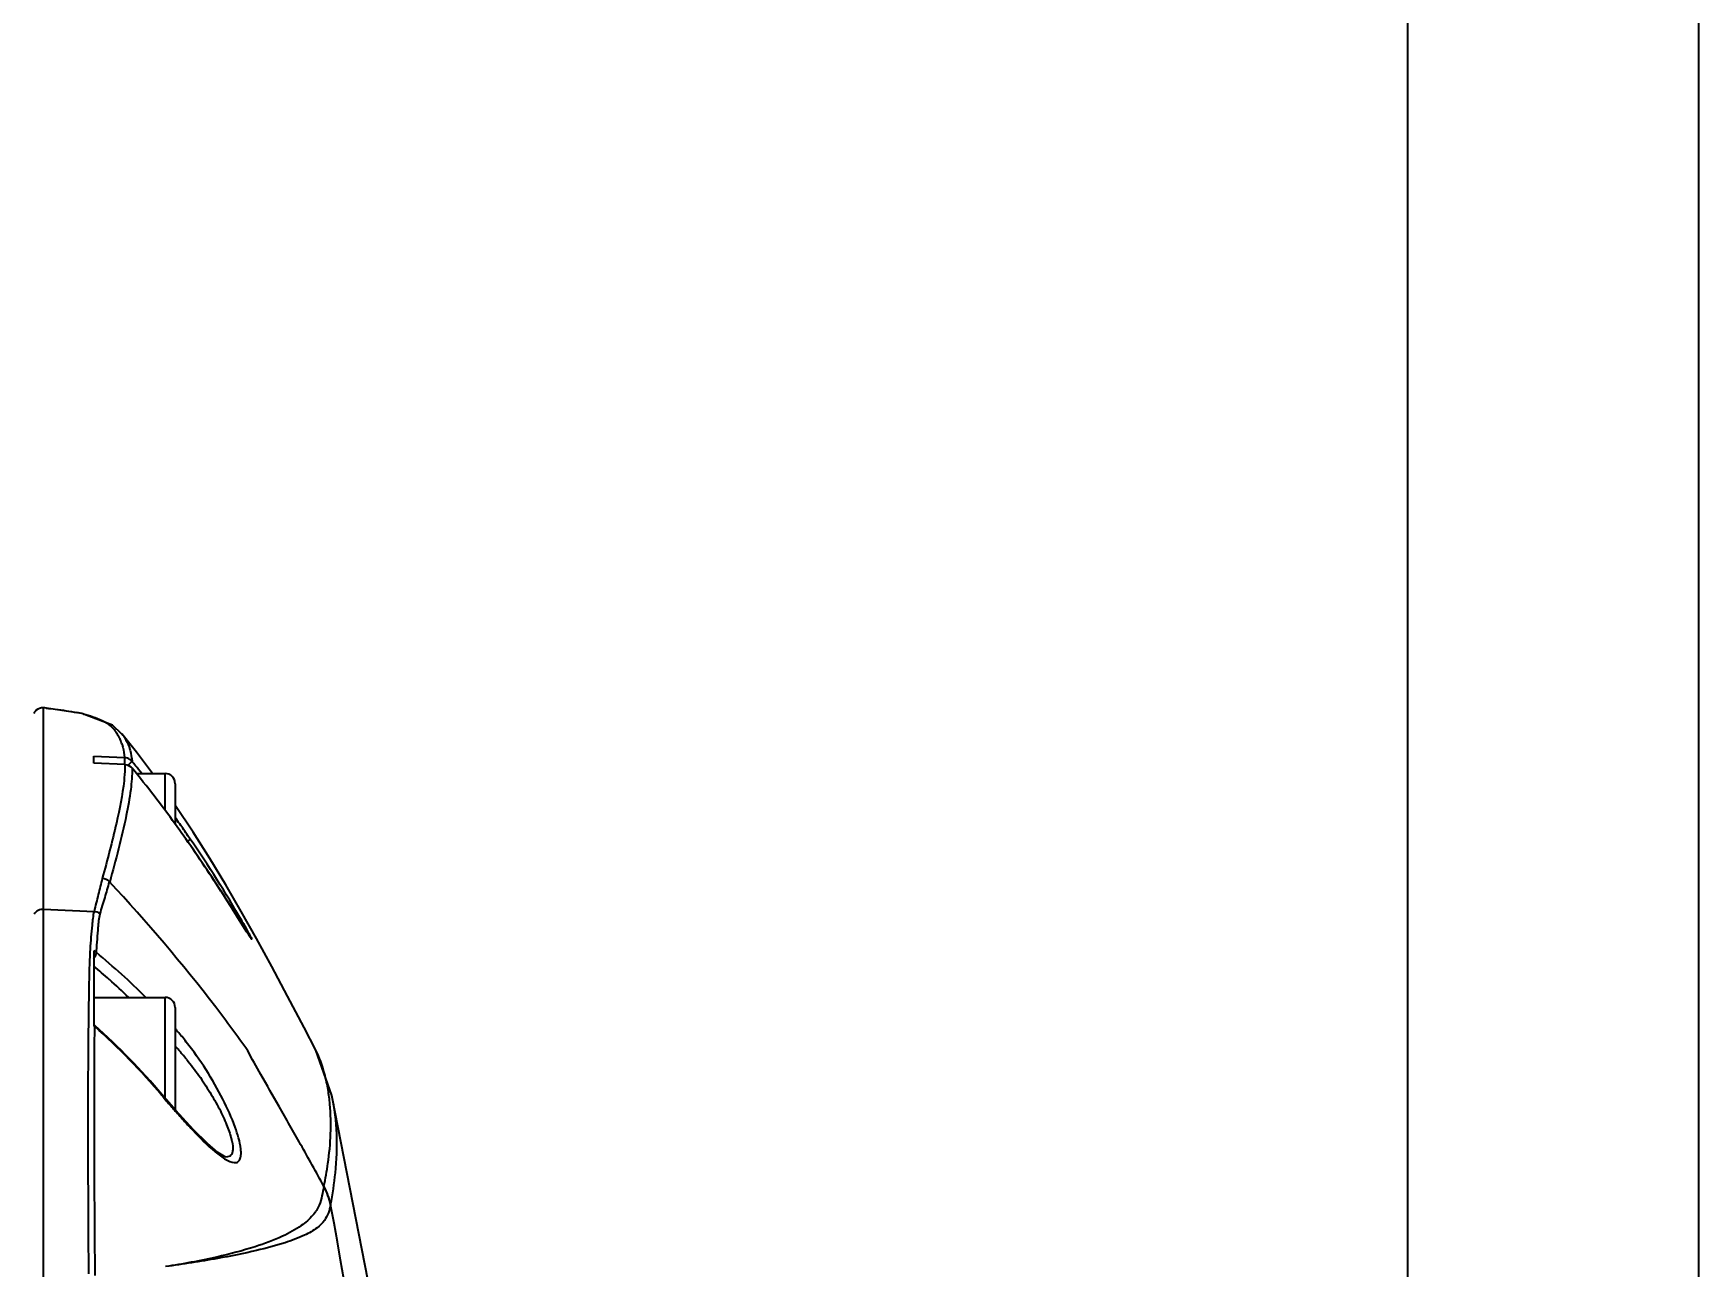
# Model space of a CAD drawing. Header units: millimetres. Extents: x 5828 to 6704, y 123 to 421.
# Drawn here: x 6466.668 to 6470.761, y 281.301 to 284.33 of the extents above; entities that cross this region are included whole.
import ezdxf

# ---------------------------------------------------------------- set-up
doc = ezdxf.new("R2010")
doc.units = ezdxf.units.MM
doc.layers.add('外形图', color=7, linetype='Continuous')
doc.layers.add('尺寸标注', color=7, linetype='Continuous')
doc.styles.add('微软雅黑', font='msyh.ttc', dxfattribs={"height": 1.5})
doc.dimstyles.new('尺寸标注_1_20比例', dxfattribs={"dimtxt": 1.5, "dimasz": 1.25, "dimexe": 0.5, "dimexo": 0.4, "dimgap": 0.5, "dimtad": 1, "dimdec": 1, "dimlfac": 20, "dimdsep": 46, "dimtxsty": '微软雅黑', "dimcen": 0.09, "dimadec": 0, "dimazin": 0, "dimtp": 0.01, "dimtm": 0.01, "dimtfac": 1, "dimtdec": 1, "dimtofl": 0, "dimtmove": 0, "dimatfit": 3, "dimfxl": 1, "dimtolj": 1, "dimarcsym": 0})

# ---------------------------------------------------------------- blocks, each defined once
blk = doc.blocks.new('*D802')
at = {"layer": 'Defpoints', "color": 0}
for p in [(6470.0455, 286.8006), (6458.4959, 274.3372), (6470.0455, 274.3357)]:
    blk.add_point(p, dxfattribs=at)
at = {"layer": '尺寸标注', "color": 0, "lineweight": -2}
for p, q in [((6458.4959, 274.7372), (6458.4959, 287.3006)), ((6470.0455, 274.7357), (6470.0455, 287.3006)), ((6459.7459, 286.8006), (6468.7955, 286.8006))]:
    blk.add_line(p, q, dxfattribs=at)
at = {"layer": '尺寸标注', "color": 0}
for points in [[(6459.7459, 287.0089), (6459.7459, 286.5923), (6458.4959, 286.8006)], [(6468.7955, 286.5923), (6468.7955, 287.0089), (6470.0455, 286.8006)]]:
    blk.add_solid(points, dxfattribs=at)
at = {"layer": '尺寸标注', "color": 0, "insert": (6464.2273, 288.0758), "char_height": 1.5, "attachment_point": 5, "style": '微软雅黑'}
blk.add_mtext('\\A1;\\A1;230', dxfattribs=at)
blk = doc.blocks.new('*D803')
at = {"layer": 'Defpoints', "color": 0}
for p in [(6457.7723, 291.9396), (6457.7723, 248.7937), (6470.7605, 248.7922)]:
    blk.add_point(p, dxfattribs=at)
at = {"layer": '尺寸标注', "color": 0, "lineweight": -2}
for p, q in [((6457.7723, 249.1937), (6457.7723, 292.4396)), ((6470.7605, 249.1922), (6470.7605, 292.4396)), ((6469.5105, 291.9396), (6459.0223, 291.9396))]:
    blk.add_line(p, q, dxfattribs=at)
at = {"layer": '尺寸标注', "color": 0}
for points in [[(6459.0223, 292.1479), (6459.0223, 291.7312), (6457.7723, 291.9396)], [(6469.5105, 291.7312), (6469.5105, 292.1479), (6470.7605, 291.9396)]]:
    blk.add_solid(points, dxfattribs=at)
at = {"layer": '尺寸标注', "color": 0, "insert": (6464.0525, 293.2148), "char_height": 1.5, "attachment_point": 5, "style": '微软雅黑'}
blk.add_mtext('\\A1;\\A1;260', dxfattribs=at)

msp = doc.modelspace()

# ---------------------------------------------------------------- linework, layer by layer
at = {"layer": '外形图', "color": 7, "linetype": 'Continuous'}
for p, q in [((6466.6925, 277.3005), (6466.6925, 282.6736)), ((6466.694, 282.6735), (6466.6925, 282.6736)), ((6466.9212, 282.5644), (6466.8855, 282.6094)), ((6466.8855, 282.6093), (6466.8879, 282.6062)), ((6466.8164, 282.5376), (6466.8164, 282.5544)), ((6466.8164, 282.5544), (6466.892, 282.5511)), ((6466.8928, 282.534), (6466.8164, 282.5376)), ((6466.9604, 282.5121), (6466.9212, 282.5644)), ((6466.9212, 282.5121), (6466.9914, 282.5121)), ((6466.9914, 282.4219), (6466.9914, 282.5121)), ((6467.0164, 282.4871), (6467.0164, 282.3878)), ((6467.1013, 282.3034), (6467.0602, 282.3681)), ((6467.0535, 282.3512), (6467.0478, 282.3593)), ((6467.0535, 282.3512), (6467.0479, 282.3594)), ((6467.1289, 282.2235), (6467.1078, 282.2558)), ((6467.1468, 282.1957), (6467.1289, 282.2235)), ((6466.6925, 282.1785), (6466.8169, 282.1731)), ((6467.1681, 282.1621), (6467.1468, 282.1957)), ((6467.1912, 282.1252), (6467.1681, 282.1621)), ((6467.1907, 282.126), (6467.1897, 282.1276)), ((6467.1967, 282.1165), (6467.1912, 282.1252)), ((6466.8164, 282.0764), (6466.8164, 281.8924)), ((6466.8227, 282.0723), (6466.823, 282.0763)), ((6466.804, 281.9629), (6466.8038, 281.9538)), ((6466.8164, 281.9621), (6466.9914, 281.9621)), ((6466.9914, 281.7147), (6466.9914, 281.9621)), ((6467.0164, 281.9371), (6467.0164, 281.6857)), ((6466.8032, 281.8974), (6466.8032, 281.8956)), ((6466.8032, 281.8952), (6466.8032, 281.8934)), ((6466.8187, 281.8932), (6466.8164, 281.8951)), ((6467.4012, 281.7208), (6467.3618, 281.8327)), ((6466.984, 281.7211), (6466.9838, 281.7236)), ((6467.0176, 281.6844), (6466.9838, 281.7236)), ((6467.4012, 281.7207), (6467.4012, 281.7208)), ((6467.4908, 281.2651), (6467.4012, 281.7208)), ((6467.0613, 281.6367), (6467.0176, 281.6844)), ((6467.1415, 281.57), (6467.1414, 281.57))]:
    msp.add_line(p, q, dxfattribs=at)
for points in [[(6466.8851, 282.6089), (6466.862, 282.6309), (6466.7867, 282.6596), (6466.6941, 282.6735)], [(6467.0602, 282.3681), (6467.0168, 282.433), (6467.0164, 282.4335)], [(6467.1078, 282.2558), (6467.0959, 282.2738), (6467.083, 282.293), (6467.069, 282.3135), (6467.054, 282.3353), (6467.0427, 282.3515)], [(6467.2164, 282.1069), (6467.1789, 282.1733), (6467.1407, 282.2386), (6467.1013, 282.3034)], [(6467.2018, 282.1089), (6467.2013, 282.1096), (6467.2003, 282.1111), (6467.1988, 282.1134), (6467.1967, 282.1165)], [(6467.3619, 281.8325), (6467.3333, 281.8881), (6467.2928, 281.9655), (6467.2541, 282.0382), (6467.2164, 282.1069)], [(6467.1414, 281.57), (6467.1376, 281.5714), (6467.1213, 281.5814), (6467.0955, 281.6029), (6467.0613, 281.6367)]]:
    msp.add_lwpolyline(points, dxfattribs=at)
for centre, radius, start, end in [((6466.4866, 280.8186), 1.8664, 83.4424, 83.6648), ((6466.687, 282.2197), 0.4507, 76.6994, 78.7961), ((6466.7766, 282.5489), 0.1146, 18.303, 26.5637), ((6466.8909, 282.5261), 0.0251, 71.2815, 86.6197), ((6466.5239, 282.544), 0.3687, 358.485, 359.0788), ((6464.7316, 280.7563), 2.8169, 39.0585, 39.3404), ((6464.6517, 280.6724), 2.9216, 35.9587, 39.3514), ((6464.7314, 280.7561), 2.8172, 38.5614, 39.0585), ((6466.9914, 282.4871), 0.025, 0, 90), ((6464.73, 280.7551), 2.819, 35.4063, 35.7913), ((6464.6808, 280.6936), 2.8856, 35.0657, 35.9557), ((6464.7301, 280.7552), 2.8188, 34.6881, 35.4063), ((6463.6498, 279.9721), 4.144, 32.7553, 35.0407), ((6464.6144, 280.6761), 2.959, 29.858, 34.4797), ((6466.8062, 282.053), 0.0254, 49.5287, 66.227), ((6465.6758, 280.6669), 1.7839, 48.6321, 50.2524), ((6465.7662, 280.7695), 1.6472, 46.4029, 48.6361), ((6466.9914, 281.9371), 0.025, 0, 90), ((6488.2503, 281.6579), 21.4485, 179.36493, 180.11297), ((6465.685, 280.625), 1.7011, 40.2279, 48.2072), ((6465.6848, 280.6218), 1.7018, 40.2362, 48.2102), ((6465.5481, 280.5949), 1.9548, 41.1843, 41.3063), ((6466.482, 281.4138), 0.7127, 40.6985, 41.0775), ((6466.4405, 281.3786), 0.7672, 38.1545, 40.6739), ((6466.4716, 281.3447), 0.738, 40.3123, 42.3978), ((6466.4634, 281.3377), 0.7488, 39.0752, 40.3148), ((6466.9728, 281.6651), 0.4252, 9.452, 12.0461), ((6468.0539, 282.6107), 1.3914, 219.7425, 219.9173), ((6468.1995, 282.7334), 1.582, 219.9419, 221.1455), ((6466.9227, 281.6572), 0.4759, 5.1141, 9.4105), ((6468.459, 282.9592), 1.9259, 221.1246, 221.501), ((6468.7253, 283.195), 2.2815, 221.5049, 221.9357), ((6468.695, 283.1669), 2.2403, 221.9182, 222.3538), ((6545.3773, 281.8049), 78.5757, 180.138045, 180.380674), ((6467.2505, 281.4236), 0.1505, 10.9788, 29.3763), ((6467.2509, 281.4243), 0.1503, 11.0048, 29.4067), ((6459.71, 279.9854), 7.827, 0.0121, 10.80432)]:
    msp.add_arc(centre, radius, start, end, dxfattribs=at)
for points in [[(6466.6748, 282.6674), (6466.6725, 282.6652), (6466.6705, 282.6626), (6466.669, 282.6597)], [(6466.6925, 282.6736), (6466.6863, 282.6739), (6466.6795, 282.6715), (6466.6748, 282.6674)], [(6466.8932, 282.534), (6466.8998, 282.5336), (6466.9067, 282.53), (6466.911, 282.5249)], [(6466.9102, 282.542), (6466.9073, 282.5456), (6466.9033, 282.5484), (6466.8989, 282.5498)], [(6466.855, 282.246), (6466.8507, 282.2509), (6466.8439, 282.2543), (6466.8373, 282.2546)], [(6466.8319, 282.1672), (6466.8278, 282.1707), (6466.8223, 282.1728), (6466.8169, 282.1731)], [(6466.9445, 281.9623), (6466.9058, 282.001), (6466.8649, 282.0374), (6466.8227, 282.0723)], [(6466.8189, 281.8907), (6466.8181, 281.8913), (6466.8173, 281.8919), (6466.8164, 281.8923)]]:
    msp.add_open_spline(points, degree=3, dxfattribs=at)
for points, knots in [([(6466.6997, 282.6728), (6466.7071, 282.672), (6466.7321, 282.6689), (6466.7571, 282.6652), (6466.7746, 282.6618)], [0, 0, 0, 0, 0.295275, 1, 1, 1, 1]), ([(6466.7907, 282.6583), (6466.7986, 282.6564), (6466.8219, 282.6501), (6466.8448, 282.6397), (6466.857, 282.6291)], [0, 0, 0, 0, 0.333708, 1, 1, 1, 1]), ([(6466.857, 282.6291), (6466.8594, 282.6271), (6466.8682, 282.6185), (6466.875, 282.6082), (6466.8791, 282.6001)], [0, 0, 0, 0, 0.259036, 1, 1, 1, 1]), ([(6466.8879, 282.6063), (6466.8894, 282.6042), (6466.8956, 282.5952), (6466.9003, 282.5852), (6466.9031, 282.5774)], [0, 0, 0, 0, 0.24047, 1, 1, 1, 1]), ([(6466.8854, 282.5848), (6466.8862, 282.5822), (6466.8894, 282.5712), (6466.8915, 282.5599), (6466.892, 282.5511)], [0, 0, 0, 0, 0.238216, 1, 1, 1, 1]), ([(6466.9031, 282.5774), (6466.904, 282.5747), (6466.9076, 282.5631), (6466.9096, 282.5511), (6466.9104, 282.5418)], [0, 0, 0, 0, 0.23327, 1, 1, 1, 1]), ([(6466.9106, 282.5253), (6466.9108, 282.5077), (6466.9075, 282.4685), (6466.8904, 282.3748), (6466.8703, 282.2996), (6466.8555, 282.2455)], [0, 0, 0, 0, 0.184836, 0.41092, 1, 1, 1, 1]), ([(6466.8928, 282.534), (6466.8928, 282.5309), (6466.8927, 282.5176), (6466.8917, 282.5043), (6466.8907, 282.4942)], [0, 0, 0, 0, 0.235675, 1, 1, 1, 1]), ([(6466.8925, 282.5471), (6466.8925, 282.548), (6466.8923, 282.5493), (6466.8923, 282.5509), (6466.892, 282.5511)], [0, 0, 0, 0, 0.705684, 1, 1, 1, 1]), ([(6466.8925, 282.538), (6466.8926, 282.5389), (6466.8926, 282.5419), (6466.8926, 282.5449), (6466.8925, 282.5471)], [0, 0, 0, 0, 0.291147, 1, 1, 1, 1]), ([(6466.9102, 282.542), (6466.9103, 282.5417), (6466.9091, 282.5409), (6466.9077, 282.5393), (6466.9047, 282.5368), (6466.9026, 282.5349), (6466.9013, 282.5338)], [0, 0, 0, 0, 0.077891, 0.279118, 0.592985, 1, 1, 1, 1]), ([(6466.8907, 282.4942), (6466.887, 282.4592), (6466.8707, 282.3787), (6466.8495, 282.2996), (6466.8373, 282.2546)], [0, 0, 0, 0, 0.430428, 1, 1, 1, 1]), ([(6467.0535, 282.3512), (6467.0536, 282.351), (6467.0526, 282.3505), (6467.0508, 282.3487), (6467.0486, 282.3472), (6467.047, 282.3461)], [0, 0, 0, 0, 0.091024, 0.312337, 1, 1, 1, 1]), ([(6466.8373, 282.2546), (6466.8338, 282.2414), (6466.8274, 282.2142), (6466.8203, 282.1871), (6466.8169, 282.1731)], [0, 0, 0, 0, 0.485638, 1, 1, 1, 1]), ([(6466.8319, 282.1672), (6466.8337, 282.1741), (6466.8382, 282.1873), (6466.846, 282.2136), (6466.8515, 282.2331), (6466.855, 282.246)], [0, 0, 0, 0, 0.259409, 0.511481, 1, 1, 1, 1]), ([(6467.1949, 281.8313), (6467.1693, 281.8673), (6467.063, 282.0112), (6466.9466, 282.1474), (6466.855, 282.246)], [0, 0, 0, 0, 0.247658, 1, 1, 1, 1]), ([(6467.1897, 282.1276), (6467.1862, 282.1332), (6467.168, 282.1622), (6467.1498, 282.1911), (6467.1349, 282.2143)], [0, 0, 0, 0, 0.193909, 1, 1, 1, 1]), ([(6466.6925, 282.1785), (6466.6881, 282.1786), (6466.679, 282.1766), (6466.6722, 282.1701), (6466.67, 282.1664)], [0, 0, 0, 0, 0.500737, 1, 1, 1, 1]), ([(6466.8169, 282.1731), (6466.8144, 282.162), (6466.8111, 282.131), (6466.8086, 282.1), (6466.8074, 282.0802)], [0, 0, 0, 0, 0.363624, 1, 1, 1, 1]), ([(6466.823, 282.0763), (6466.8244, 282.0956), (6466.8265, 282.1259), (6466.8295, 282.1564), (6466.8319, 282.1672)], [0, 0, 0, 0, 0.635313, 1, 1, 1, 1]), ([(6467.1806, 282.1493), (6467.185, 282.1416), (6467.1931, 282.1273), (6467.1985, 282.1174), (6467.2062, 282.1027), (6467.2023, 282.108), (6467.2014, 282.1093)], [0, 0, 0, 0, 0.481593, 0.793449, 0.910944, 1, 1, 1, 1]), ([(6467.2014, 282.1093), (6467.2007, 282.1103), (6467.1971, 282.1158), (6467.1936, 282.1214), (6467.1907, 282.126)], [0, 0, 0, 0, 0.18131, 1, 1, 1, 1]), ([(6466.8074, 282.0802), (6466.8069, 282.0718), (6466.805, 282.0327), (6466.8044, 281.9936), (6466.804, 281.9629)], [0, 0, 0, 0, 0.215603, 1, 1, 1, 1]), ([(6466.8164, 282.0574), (6466.8182, 282.06), (6466.8208, 282.0646), (6466.823, 282.07), (6466.8227, 282.0723)], [0, 0, 0, 0, 0.575513, 1, 1, 1, 1]), ([(6466.8038, 281.9538), (6466.8038, 281.9492), (6466.8036, 281.9305), (6466.8033, 281.9117), (6466.8032, 281.8974)], [0, 0, 0, 0, 0.240263, 1, 1, 1, 1]), ([(6466.8197, 281.2787), (6466.8188, 281.3929), (6466.8176, 281.5968), (6466.8178, 281.8008), (6466.8189, 281.8906)], [0, 0, 0, 0, 0.55964, 1, 1, 1, 1]), ([(6466.8187, 281.8932), (6466.8189, 281.8931), (6466.8191, 281.8928), (6466.8191, 281.8924), (6466.8191, 281.8922)], [0, 0, 0, 0, 0.452706, 1, 1, 1, 1]), ([(6466.8191, 281.8922), (6466.8191, 281.892), (6466.8191, 281.8915), (6466.819, 281.8909), (6466.8189, 281.8907)], [0, 0, 0, 0, 0.448441, 1, 1, 1, 1]), ([(6467.0193, 281.8821), (6467.0193, 281.8816), (6467.019, 281.8791), (6467.0177, 281.8768), (6467.0167, 281.875)], [0, 0, 0, 0, 0.196929, 1, 1, 1, 1]), ([(6467.1777, 281.5894), (6467.1757, 281.608), (6467.1627, 281.6501), (6467.1336, 281.7151), (6467.0933, 281.785), (6467.0611, 281.8305), (6467.0438, 281.8525)], [0, 0, 0, 0, 0.188359, 0.439228, 0.71803, 1, 1, 1, 1]), ([(6467.3818, 281.4981), (6467.3631, 281.5326), (6467.3266, 281.5982), (6467.2745, 281.6895), (6467.2309, 281.766), (6467.2048, 281.8114), (6467.195, 281.8313)], [0, 0, 0, 0, 0.308526, 0.588939, 0.825879, 1, 1, 1, 1]), ([(6467.3886, 281.7539), (6467.387, 281.7612), (6467.3804, 281.7881), (6467.3712, 281.8145), (6467.3619, 281.8325)], [0, 0, 0, 0, 0.26847, 1, 1, 1, 1]), ([(6467.0447, 281.8097), (6467.0552, 281.7968), (6467.0751, 281.7705), (6467.102, 281.7299), (6467.1248, 281.6896), (6467.1426, 281.6518), (6467.1542, 281.6191), (6467.1587, 281.5957), (6467.1573, 281.5815), (6467.1542, 281.5744), (6467.1484, 281.5703), (6467.1438, 281.5699), (6467.1415, 281.57)], [0, 0, 0, 0, 0.177856, 0.353907, 0.522229, 0.67475, 0.801714, 0.894386, 0.927209, 0.952766, 0.975187, 1, 1, 1, 1]), ([(6467.3985, 281.4528), (6467.4035, 281.4786), (6467.4171, 281.5672), (6467.4153, 281.659), (6467.4012, 281.7207)], [0, 0, 0, 0, 0.29365, 1, 1, 1, 1]), ([(6467.3818, 281.4981), (6467.3858, 281.5167), (6467.3978, 281.5831), (6467.401, 281.6513), (6467.3967, 281.6996)], [0, 0, 0, 0, 0.282317, 1, 1, 1, 1]), ([(6467.0395, 281.6576), (6467.0461, 281.6503), (6467.0702, 281.6244), (6467.0951, 281.5992), (6467.1147, 281.5829)], [0, 0, 0, 0, 0.279323, 1, 1, 1, 1]), ([(6467.1147, 281.5829), (6467.1231, 281.5759), (6467.1373, 281.5651), (6467.1543, 281.5567), (6467.1616, 281.5562)], [0, 0, 0, 0, 0.598219, 1, 1, 1, 1]), ([(6467.1616, 281.5562), (6467.1644, 281.5561), (6467.1703, 281.5568), (6467.1766, 281.5644), (6467.1786, 281.5758), (6467.1783, 281.5845), (6467.1777, 281.5894)], [0, 0, 0, 0, 0.197511, 0.391604, 0.648875, 1, 1, 1, 1]), ([(6467.3817, 281.4975), (6467.3787, 281.4821), (6467.3749, 281.4565), (6467.354, 281.4237), (6467.3232, 281.3975), (6467.2751, 281.3715), (6467.2053, 281.3458), (6467.109, 281.3207), (6467.0348, 281.3071), (6466.9925, 281.3007)], [0, 0, 0, 0, 0.10089, 0.163687, 0.245918, 0.358886, 0.514387, 0.724384, 1, 1, 1, 1]), ([(6467.3817, 281.4975), (6467.3817, 281.4976), (6467.3817, 281.4978), (6467.3819, 281.4979), (6467.3819, 281.498)], [0, 0, 0, 0, 0.563818, 1, 1, 1, 1]), ([(6467.3983, 281.4523), (6467.3968, 281.4458), (6467.3935, 281.4324), (6467.3834, 281.4123), (6467.3631, 281.3932), (6467.3301, 281.3748), (6467.28, 281.3564), (6467.2083, 281.3376), (6467.1101, 281.3182), (6467.0351, 281.3067), (6466.9925, 281.3007)], [0, 0, 0, 0, 0.044478, 0.090459, 0.146505, 0.225615, 0.339094, 0.4985, 0.715413, 1, 1, 1, 1]), ([(6467.3984, 281.453), (6467.3984, 281.4529), (6467.3983, 281.4526), (6467.3983, 281.4524), (6467.3983, 281.4523)], [0, 0, 0, 0, 0.467817, 1, 1, 1, 1])]:
    msp.add_open_spline(points, degree=3, knots=knots, dxfattribs=at)

# ---------------------------------------------------------------- dimensions: what is measured, and where the dimension line sits
at = {"layer": '尺寸标注'}
for base, p1, p2, text, picture, middle in [((6457.7723, 291.9396), (6470.7605, 248.7922), (6457.7723, 248.7937), '\\A1;260', '*D803', (6464.0525, 291.9396)), ((6470.0455, 286.8006), (6458.4959, 274.3372), (6470.0455, 274.3357), '\\A1;230', '*D802', (6464.2273, 286.8006))]:
    dim = msp.add_linear_dim(base=base, p1=p1, p2=p2, text=text, dimstyle='尺寸标注_1_20比例', override={"dimtxsty": '微软雅黑'}, dxfattribs=at)
    dim.commit()
    dim.dimension.update_dxf_attribs({"geometry": picture, "text_midpoint": middle, "dimtype": 160})

doc.saveas('drawing.dxf')
